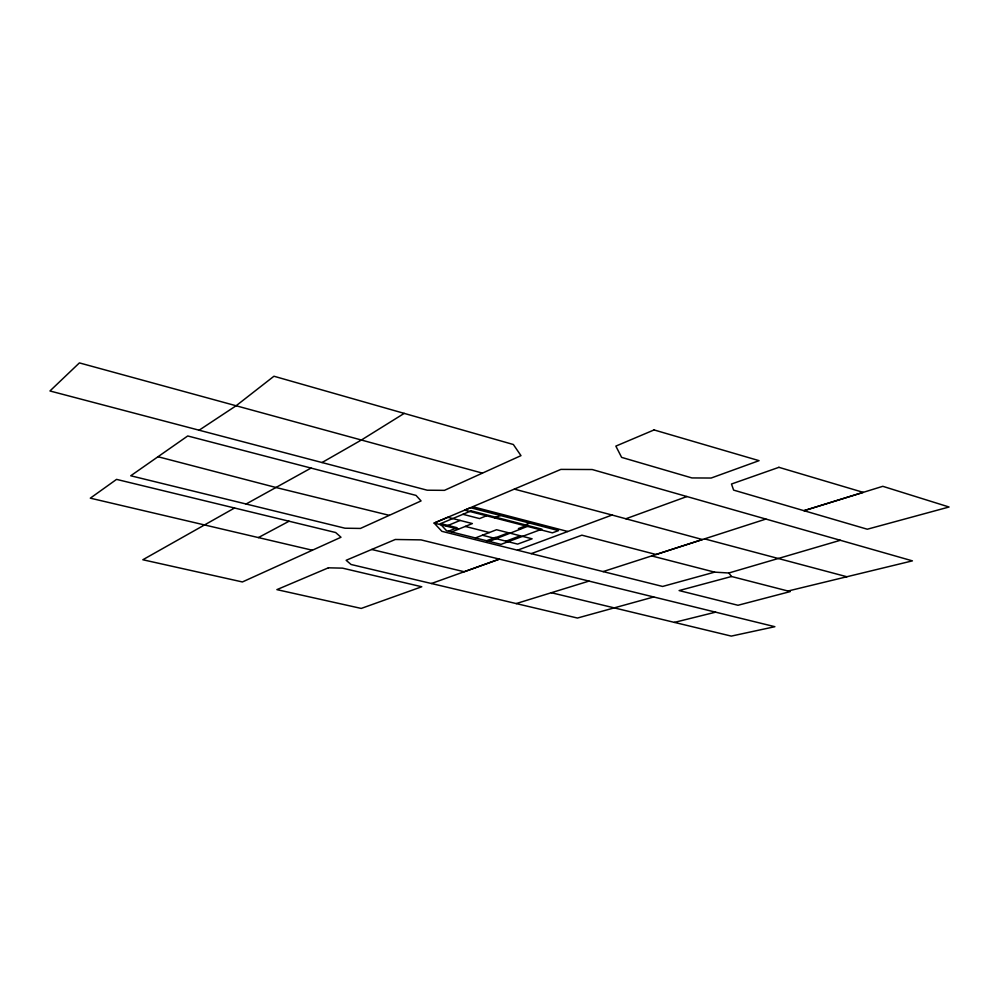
<?xml version="1.0" encoding="UTF-8"?>
<svg xmlns="http://www.w3.org/2000/svg" width="999" height="999" viewBox="0 0 999 999"><rect width="100%" height="100%" fill="white"/><g stroke="black" fill="none" stroke-linecap="round" stroke-linejoin="round"><path stroke-width="1.5" d="M199.113 430.207L236.114 405.756L273.951 376.236L513.349 444.505L520.979 455.644L444.455 490.347L427.222 490.209L49.95 390.971L79.408 362.899L482.43 473.126M404.233 413.374L361.401 440.01L322.015 462.537M311.026 468.069L246.104 504.008M234.553 508.004L142.832 559.752L242.407 581.955L340.996 537.25L335.664 532.529L116.558 479.383L90.322 498.164L312.362 550.237M258.404 537.574L289.061 521.216M389.31 515.347L421.066 500.924L416.021 495.404L187.725 435.964L130.744 475.774L344.967 528.209L360.452 528.434L389.31 515.347L276.773 487.699L158.004 456.73M446.341 526.136L460.139 520.442M448.551 531.206L457.105 527.734L440.709 523.588M486.451 515.796L479.582 518.593L462.924 514.298M451.585 531.967L472.377 523.563L447.802 517.295L434.128 523.064L441.858 531.318L662.624 586.45L714.61 572.14L728.82 573.001L840.334 540.284L912.412 560.864L788.011 591.021M494.505 517.857L500.412 515.496M489.198 541.396L527.422 526.398M475.424 537.949L496.553 529.732L532.105 538.798L517.632 544.105L482.405 535.227M523.726 525.424L529.745 523.126M486.575 540.734L495.354 537.387L497.827 538.011M525.486 525.899L518.444 528.583L520.491 529.12M494.243 538.211L508.503 532.779M505.981 541.171L520.354 535.801M517.494 550.212L612.075 515.034L702.434 539.535L656.018 554.495L581.88 535.177L531.206 553.633M612.075 515.034L514.348 489.123M625.874 518.768L686.925 496.54L840.334 540.284M431.431 583.503L499.425 559.115L774.874 626.698L731.293 636.101L551.336 592.719M603.109 571.59L765.883 519.068M371.715 549.475L464.235 571.74L499.425 559.115L421.016 539.885L395.292 539.485L346.141 560.289L351.074 564.497L516.196 603.571L588.998 581.093M653.708 596.977L577.434 618.044L516.196 603.571M731.53 576.498L679.108 590.571L737.974 605.269L790.221 591.595L731.53 576.498L728.82 573.001M674.4 622.389L715.609 612.162M458.466 529.195L434.128 523.064L560.889 469.393L592.195 469.53L686.925 496.54M465.297 526.423L489.36 532.529M651.66 555.919L714.61 572.14M472.739 506.718L567.782 531.493M704.52 538.861L846.877 576.748M328.384 567.819L276.885 589.635L361.238 608.428L421.765 586.763L342.507 568.144L328.384 567.819M654.07 429.932L615.846 446.116L621.615 457.38L691.92 477.934L711.163 478.034L759.065 460.664L654.07 429.932M470.492 507.704L464.71 510.152L552.372 532.842L558.503 530.606L470.492 507.704M471.178 510.851L440.159 523.826L446.528 530.706L501.023 544.368L541.858 529.17L471.178 510.851M778.908 467.32L731.48 484.016L733.616 490.109L867.294 529.22L949.05 507.005L882.791 486.313L803.958 510.689L863.236 492.37L778.908 467.32"/></g></svg>
